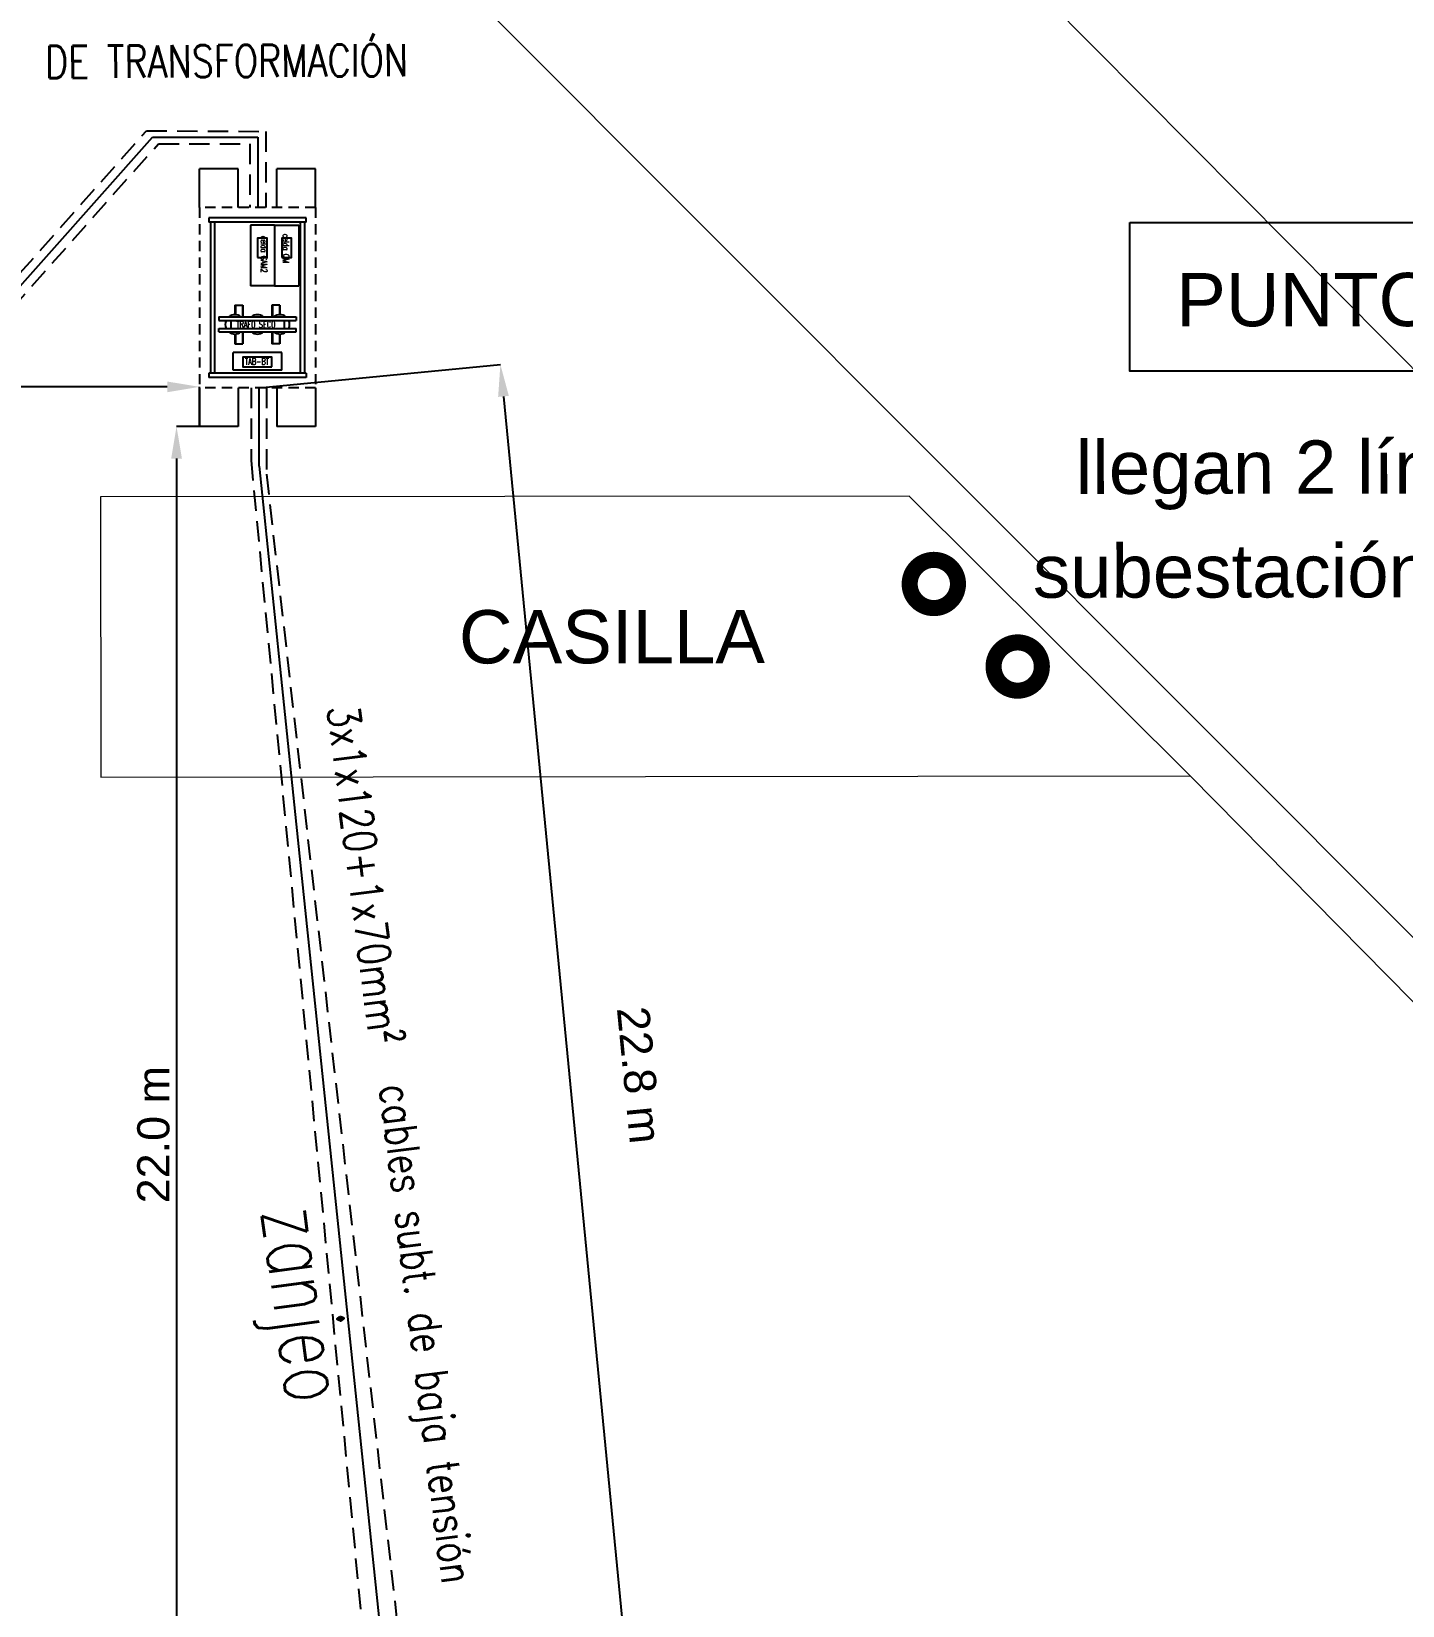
# Model space of a CAD drawing. Header units: millimetres. Extents: x 2669 to 3716, y 1967 to 2664.
# Drawn here: x 3376.98 to 3398.28, y 2248.57 to 2273.03 of the extents above; entities that cross this region are included whole.
import ezdxf

# ---------------------------------------------------------------- set-up
doc = ezdxf.new("R2010")
doc.units = ezdxf.units.MM
doc.linetypes.add('HIDDEN2', pattern=[4.7625, 3.175, -1.5875])
for name, color, linetype, lineweight in [('01 Textos', 7, 'Continuous', 15), ('03 Cerramientos', 7, 'Continuous', 15), ('03 Manzanas', 253, 'Continuous', 15), ('03 Muros', 7, 'Continuous', 13)]:
    doc.layers.add(name, color=color, linetype=linetype, lineweight=lineweight)
for name, color, linetype in [('retención LDF-LDS', 6, 'Continuous'), ('Textos catenaria', 7, 'Continuous'), ('vias LP sin catenarias', 2, 'Continuous')]:
    doc.layers.add(name, color=color, linetype=linetype)
doc.styles.add('ROMANS', font='arial.ttf', dxfattribs={"width": 0.7})
doc.styles.add('SANS', font='sanss___.ttf')
doc.styles.add('SIMPLEX', font='simplex.shx', dxfattribs={"width": 0.75})
doc.dimstyles.new('COTA-100', dxfattribs={"dimtxt": 0.5, "dimasz": 0.5, "dimexe": 0, "dimexo": 0, "dimgap": 0.1, "dimtad": 1, "dimdec": 1, "dimzin": 0, "dimdsep": 46, "dimtxsty": 'SANS', "dimcen": 0.1, "dimclrd": 8, "dimclre": 8, "dimclrt": 256, "dimazin": 0, "dimtm": 1e-09, "dimtfac": 0.714286, "dimtdec": 1, "dimtmove": 2, "dimatfit": 2, "dimfxl": 0, "dimtolj": 1, "dimtzin": 0, "dimarcsym": 0})

# ---------------------------------------------------------------- blocks, each defined once
blk = doc.blocks.new('centro compacto de transformación layout')
at = {"color": 3}
for p, q in [((0, 1.8), (0, 1.2)), ((0.6, 1.8), (0, 1.8)), ((3.4, 1.8), (4, 1.8)), ((4, 1.8), (4, 1.2)), ((0.6, 1.2), (0, 1.2)), ((3.4, 1.2), (4, 1.2)), ((0, 0.6), (0, 0)), ((0.6, 0.6), (0, 0.6)), ((3.4, 0.6), (4, 0.6)), ((4, 0.6), (4, 0)), ((0.6, 0), (0, 0)), ((3.4, 0), (4, 0))]:
    blk.add_line(p, q, dxfattribs=at)
at = {"color": 3, "linetype": 'HIDDEN2', "ltscale": 0.05}
for p, q in [((0.6, 1.8), (3.4, 1.8)), ((0.6, 1.8), (0.6, 0)), ((3.4, 1.8), (3.4, 0)), ((0.6, 0), (3.4, 0))]:
    blk.add_line(p, q, dxfattribs=at)
at = {"color": 11}
for p, q in [((0.825, 1.655), (0.76, 1.655)), ((0.76, 1.655), (0.76, 0.145)), ((0.825, 1.655), (0.825, 0.145)), ((0.825, 1.63), (3.175, 1.63)), ((0.825, 1.565), (3.175, 1.565)), ((2.297, 0.3), (2.297, 1.5)), ((2.297, 1.5), (2.352, 1.5)), ((2.352, 0.3), (2.352, 1.5)), ((2.477, 0.3), (2.477, 1.5)), ((2.532, 1.5), (2.477, 1.5)), ((2.532, 0.3), (2.532, 1.5)), ((3.175, 1.655), (3.175, 0.145)), ((3.175, 1.655), (3.24, 1.655)), ((3.24, 1.655), (3.24, 0.145)), ((2.115, 1.25), (2.265, 1.25)), ((2.115, 1.25), (2.115, 1.125)), ((2.115, 1.242), (2.265, 1.242)), ((2.352, 1.315), (2.477, 1.315)), ((2.565, 1.25), (2.715, 1.25)), ((2.565, 1.242), (2.715, 1.242)), ((2.715, 1.25), (2.715, 1.125)), ((2.85, 1.278), (2.85, 0.522)), ((3.125, 1.278), (2.85, 1.278)), ((3.125, 1.278), (3.125, 0.522)), ((2.115, 1.133), (2.297, 1.133)), ((2.115, 1.125), (2.297, 1.125)), ((2.532, 1.133), (2.715, 1.133)), ((2.532, 1.125), (2.715, 1.125)), ((2.115, 0.675), (2.297, 0.675)), ((2.115, 0.55), (2.115, 0.675)), ((2.115, 0.667), (2.297, 0.667)), ((2.115, 0.558), (2.265, 0.558)), ((2.115, 0.55), (2.265, 0.55)), ((2.532, 0.675), (2.715, 0.675)), ((2.532, 0.667), (2.715, 0.667)), ((2.565, 0.558), (2.715, 0.558)), ((2.565, 0.55), (2.715, 0.55)), ((2.715, 0.55), (2.715, 0.675)), ((3.125, 0.522), (2.85, 0.522)), ((2.297, 0.3), (2.352, 0.3)), ((2.352, 0.485), (2.477, 0.485)), ((2.532, 0.3), (2.477, 0.3)), ((0.76, 0.145), (0.825, 0.145)), ((0.825, 0.235), (3.175, 0.235)), ((0.825, 0.17), (3.175, 0.17)), ((3.175, 0.145), (3.24, 0.145))]:
    blk.add_line(p, q, dxfattribs=at)
at = {"color": 6}
for p, q in [((0.875, 1.167), (0.875, 1.542)), ((0.875, 1.542), (1.815, 1.542)), ((1.815, 1.167), (1.815, 1.542)), ((0.875, 1.167), (1.815, 1.167)), ((0.875, 1.167), (0.875, 0.792)), ((1.815, 1.167), (1.815, 0.792)), ((0.875, 0.792), (1.815, 0.792))]:
    blk.add_line(p, q, dxfattribs=at)
at = {"color": 5}
for points in [[(1.375, 1.28), (1.375, 1.43), (1.075, 1.43), (1.075, 1.28)], [(1.375, 0.9), (1.375, 1.05), (1.075, 1.05), (1.075, 0.9)], [(3.075, 1.125), (2.925, 1.125), (2.925, 0.675), (3.075, 0.675)]]:
    blk.add_lwpolyline(points, close=True, dxfattribs=at)
at = {"color": 11}
for centre, start, end in [((2.415, 1.25), 141.5668, 218.4332), ((2.415, 1.25), 65.3757, 114.6243), ((2.415, 1.25), 321.5668, 38.4332), ((2.415, 0.9), 141.5668, 218.4332), ((2.415, 0.9), 321.5668, 38.4332), ((2.415, 0.55), 141.5668, 218.4332), ((2.415, 0.55), 321.5668, 38.4332), ((2.415, 0.55), 245.3757, 294.6243)]:
    blk.add_arc(centre, 0.15, start, end, dxfattribs=at)
at = {"layer": 'Textos catenaria', "color": 7, "style": 'SIMPLEX', "width": 0.7}
for s, p in [('celda QM', (1.01, 1.294)), ('celda GAM2', (1.04, 0.953))]:
    blk.add_text(s, height=0.1, dxfattribs=at).set_placement(p)
at = {"layer": 'Textos catenaria', "color": 11, "style": 'SIMPLEX', "width": 0.7}
for s, p in [('TRAFO SECO', (2.466, 0.57)), ('TAB-BT', (3.041, 0.705))]:
    blk.add_text(s, height=0.1, rotation=90, dxfattribs=at).set_placement(p)
blk = doc.blocks.new('*D25')
at = {"color": 8, "lineweight": -2, "transparency": 16777216}
for p, q in [((3380.515, 2267.495), (3384.263, 2267.858)), ((3384.311, 2267.361), (3386.366, 2246.175)), ((3382.666, 2245.314), (3386.414, 2245.677))]:
    blk.add_line(p, q, dxfattribs=at)
at = {"color": 8, "transparency": 16777216}
for points in [[(3384.394, 2267.369), (3384.228, 2267.353), (3384.263, 2267.858)], [(3386.449, 2246.183), (3386.283, 2246.167), (3386.414, 2245.677)]]:
    blk.add_solid(points, dxfattribs=at)
at = {"layer": 'Defpoints', "color": 0, "transparency": 16777216}
for p in [(3380.515, 2267.495), (3386.414, 2245.677), (3382.666, 2245.314)]:
    blk.add_point(p, dxfattribs=at)
at = {"transparency": 16777216, "insert": (3386.42, 2256.815), "char_height": 0.5, "attachment_point": 5, "rotation": 275.5393, "style": 'SANS'}
blk.add_mtext('\\A1;22.8 m', dxfattribs=at)
blk = doc.blocks.new('*D26')
at = {"color": 8, "lineweight": -2, "transparency": 16777216}
for p, q in [((3379.589, 2266.895), (3379.232, 2266.895)), ((3379.232, 2266.395), (3379.232, 2245.382)), ((3379.589, 2244.882), (3379.232, 2244.882))]:
    blk.add_line(p, q, dxfattribs=at)
at = {"color": 8, "transparency": 16777216}
for points in [[(3379.149, 2266.395), (3379.316, 2266.395), (3379.232, 2266.895)], [(3379.149, 2245.382), (3379.316, 2245.382), (3379.232, 2244.882)]]:
    blk.add_solid(points, dxfattribs=at)
at = {"layer": 'Defpoints', "color": 0, "transparency": 16777216}
for p in [(3379.589, 2266.895), (3379.232, 2244.882), (3379.589, 2244.882)]:
    blk.add_point(p, dxfattribs=at)
at = {"transparency": 16777216, "insert": (3378.875, 2255.888), "char_height": 0.5, "attachment_point": 5, "rotation": 90, "style": 'SANS'}
blk.add_mtext('\\A1;22.0 m', dxfattribs=at)
blk = doc.blocks.new('*D29')
at = {"color": 8, "lineweight": -2, "transparency": 16777216}
for p, q in [((3364.643, 2266.895), (3364.643, 2267.509)), ((3379.089, 2267.509), (3365.143, 2267.509)), ((3379.589, 2266.895), (3379.589, 2267.509))]:
    blk.add_line(p, q, dxfattribs=at)
at = {"color": 8, "transparency": 16777216}
for points in [[(3365.143, 2267.592), (3365.143, 2267.426), (3364.643, 2267.509)], [(3379.089, 2267.592), (3379.089, 2267.426), (3379.589, 2267.509)]]:
    blk.add_solid(points, dxfattribs=at)
at = {"layer": 'Defpoints', "color": 0, "transparency": 16777216}
for p in [(3364.643, 2267.509), (3364.643, 2266.895), (3379.589, 2266.895)]:
    blk.add_point(p, dxfattribs=at)
at = {"transparency": 16777216, "insert": (3372.116, 2267.867), "char_height": 0.5, "attachment_point": 5, "style": 'SANS'}
blk.add_mtext('\\A1;14.9 m', dxfattribs=at)

msp = doc.modelspace()

# ---------------------------------------------------------------- linework, layer by layer
at = {"color": 1}
msp.add_line((3380.515, 2266.276), (3380.515, 2267.495), dxfattribs=at)
msp.add_lwpolyline([(3394.039, 2270.061), (3414.723, 2270.061), (3414.723, 2267.754), (3394.039, 2267.754)], close=True)
msp.add_lwpolyline([(3380.515, 2266.276), (3381.092, 2260.711), (3382.666, 2245.614), (3392.82, 2240.955)], dxfattribs=at)
at = {"color": 3, "const_width": 0.25}
for points in [[(3390.621, 2264.446, 1), (3391.371, 2264.446, 1)], [(3391.924, 2263.163, 1), (3392.674, 2263.163, 1)]]:
    msp.add_lwpolyline(points, format="xyb", close=True, dxfattribs=at)
at = {"layer": '03 Cerramientos', "linetype": 'ByBlock'}
msp.add_line((3394.978, 2261.462), (3402.266, 2254.076), dxfattribs=at)
at = {"layer": '03 Manzanas'}
msp.add_line((3339.944, 2326.719), (3444.304, 2221.595), dxfattribs=at)
at = {"layer": '03 Manzanas', "color": 7}
msp.add_line((3378.172, 2279.262), (3402.788, 2254.594), dxfattribs=at)
at = {"layer": '03 Muros'}
for p, q in [((3390.614, 2265.812), (3378.052, 2265.799)), ((3378.052, 2265.799), (3378.057, 2261.444)), ((3394.978, 2261.462), (3390.614, 2265.812)), ((3378.057, 2261.444), (3394.978, 2261.462))]:
    msp.add_line(p, q, dxfattribs=at)
at = {"layer": 'retención LDF-LDS'}
msp.add_line((3380.494, 2271.388), (3380.494, 2270.295), dxfattribs=at)
msp.add_lwpolyline([(3187.971, 2258.578), (3199.258, 2260.131), (3216.26, 2260.588), (3235.878, 2260.631), (3369.297, 2260.631), (3378.859, 2271.388), (3380.494, 2271.388)], dxfattribs=at)
at = {"layer": 'vias LP sin catenarias', "color": 5, "linetype": 'HIDDEN2', "ltscale": 0.1}
for p, q in [((3380.619, 2271.479), (3380.619, 2270.295)), ((3380.369, 2271.288), (3380.369, 2270.295)), ((3380.389, 2267.495), (3380.389, 2266.372)), ((3380.628, 2267.495), (3380.628, 2266.153)), ((3380.389, 2266.372), (3382.366, 2245.614)), ((3380.628, 2266.153), (3382.966, 2245.614))]:
    msp.add_line(p, q, dxfattribs=at)
for points in [[(3188.077, 2258.694), (3199.25, 2260.231), (3216.259, 2260.688), (3235.878, 2260.731), (3369.203, 2260.731), (3378.765, 2271.488), (3380.619, 2271.479)], [(3187.878, 2258.479), (3199.267, 2260.032), (3216.261, 2260.488), (3235.878, 2260.531), (3369.391, 2260.531), (3378.953, 2271.288), (3380.369, 2271.288)]]:
    msp.add_lwpolyline(points, dxfattribs=at)

# ---------------------------------------------------------------- block references
at = {"rotation": 270}
msp.add_blockref('centro compacto de transformación layout', (3379.589, 2270.895), dxfattribs=at)

# ---------------------------------------------------------------- texts
at = {"layer": '01 Textos', "color": 3, "style": 'ROMANS'}
for s, p in [('PUNTO DE ALIMENTACIÓN EN M.T.', (3394.762, 2268.449)), ('llegan 2 líneas subt.de MT', (3393.201, 2265.845)), ('subestación transformadora', (3392.536, 2264.232))]:
    msp.add_text(s, height=0.82746, rotation=0.061, dxfattribs=at).set_placement(p)
at = {"layer": '01 Textos', "style": 'ROMANS'}
msp.add_text('CASILLA', height=0.8275, rotation=0.061, dxfattribs=at).set_placement((3383.619, 2263.211))
at = {"layer": 'Textos catenaria', "style": 'SIMPLEX'}
for s, height, rotation, width, p in [('DE TRANSFORMACIÓN', 0.5, 0.3193, 0.8, (3377.191, 2272.306)), ('3x1x120+1x70mm²', 0.5, 277.1743, 0.8, (3381.569, 2262.527)), ('cables subt. de baja tensión', 0.5, 277.1743, 0.8, (3382.381, 2256.642)), ('zanjeo', 1, 277.5809, 0.7, (3380.547, 2254.71))]:
    msp.add_text(s, height=height, rotation=rotation, dxfattribs=dict(at, width=width)).set_placement(p)

# ---------------------------------------------------------------- dimensions: what is measured, and where the dimension line sits
for p2, distance, picture, middle in [((3364.643, 2266.895), -0.614, '*D29', (3372.116, 2267.867)), ((3379.589, 2244.882), -0.356, '*D26', (3378.875, 2255.888))]:
    dim = msp.add_aligned_dim(p1=(3379.589, 2266.895), p2=p2, distance=distance, dimstyle='COTA-100', override={"dimpost": ' m'})
    dim.commit()
    dim.dimension.update_dxf_attribs({"geometry": picture, "text_midpoint": middle})
dim = msp.add_linear_dim(base=(3386.414, 2245.677), p1=(3380.515, 2267.495), p2=(3382.666, 2245.314), angle=275.5393, text='22.8 m', dimstyle='COTA-100', override={"dimpost": ' m'})
dim.commit()
dim.dimension.update_dxf_attribs({"geometry": '*D25', "text_midpoint": (3386.42, 2256.815), "dimtype": 161})

doc.saveas('drawing.dxf')
